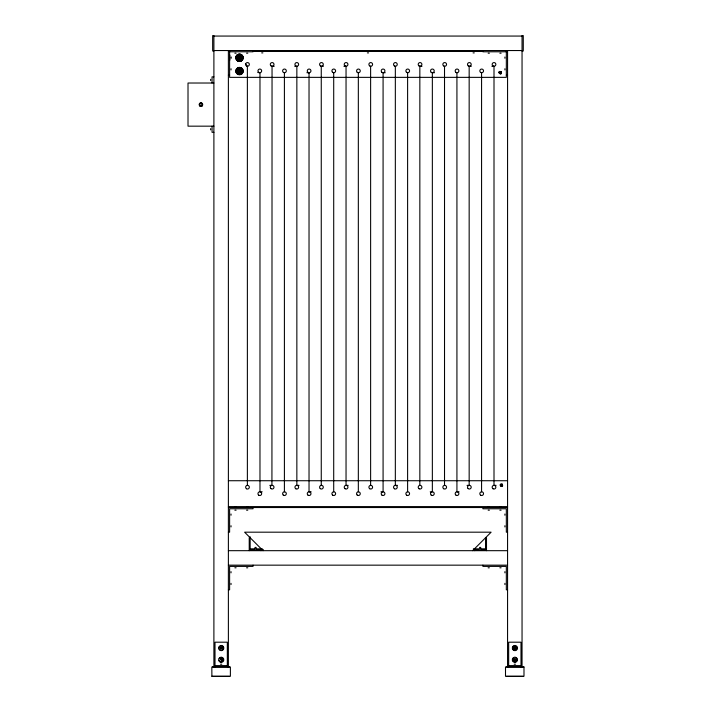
<?xml version="1.0" encoding="UTF-8"?>
<svg xmlns="http://www.w3.org/2000/svg" width="712" height="712" viewBox="0 0 712 712"><rect width="100%" height="100%" fill="white"/><g stroke="black" fill="none" stroke-linecap="round" stroke-linejoin="round"><path stroke-width="1.07" d="M500.127 72.882C501.586 72.446 497.982 73.541 500.634 71.921A0.926 0.926 0 0 1 501.097 72.722C499.61 75.89 497.679 70.132 501.034 71.547C503.153 76.994 495.214 71.227 501.034 71.547M500.883 484.632C501.052 488.049 502.476 483.759 501.079 485.424C503.411 485.406 498.738 485.904 501.862 484.552A0.926 0.926 0 0 1 502.325 485.353C500.839 488.521 498.916 482.763 502.272 484.178C504.381 489.625 496.442 483.857 502.272 484.178M501.079 72.722C495.614 70.248 503.117 76.504 500.082 72.384C500.589 74.751 499.005 70.328 501.034 73.007M501.123 485.192C502.663 486.714 499.37 483.804 502.307 485.353M500.002 72.437L500.073 72.882L499.806 72.49M501.613 484.578L502.138 484.836M238.306 57.432L239.81 56.559L240.727 57.752A1.228 1.228 0 0 1 238.876 58.82L238.306 57.752M240.683 58.072L240.113 58.82L238.876 58.82A1.228 1.228 0 0 1 238.876 56.684A1.228 1.228 0 0 1 240.727 57.752M238.306 70.755L239.81 69.883L240.727 71.066M240.683 71.387A1.228 1.228 0 0 1 238.627 71.939A1.228 1.228 0 0 1 239.179 69.883A1.228 1.228 0 0 1 240.683 71.387L239.179 72.259L238.306 71.066M201.87 103.4C198.488 101.576 199.342 108.197 202.172 105.483C203.881 102.448 197.963 102.608 199.76 105.51M202.155 105.51L202.155 103.676M237.621 54.548L235.779 57.752L237.621 60.956L241.323 60.956L243.175 57.752A3.72 3.72 0 0 0 237.63 54.53A3.72 3.72 0 0 0 237.63 60.974A3.72 3.72 0 0 0 243.21 57.752M241.323 74.27L242.712 71.868M472.634 550.679L491.12 532.184L244.608 532.184L263.093 550.679M201.834 106.106L202.19 105.83A1.753 1.753 0 0 0 202.19 103.356A1.753 1.753 0 0 0 199.716 103.356A1.753 1.753 0 0 0 199.716 105.83L201.825 106.106L200.072 106.106M201.87 105.794L201.149 106.088M309.506 72.686L306.881 72.731M213.894 36.063L522.047 36.063M213.894 50.543L522.047 50.543M213.894 51.006L212.665 51.006L212.665 35.6L213.894 35.6L213.894 666.85M522.047 51.006L523.276 51.006L523.276 35.6L522.047 35.6L522.047 666.85M253.027 51.469L482.914 51.469M229.611 51.78L253.027 51.78L253.027 50.543M506.33 51.78L482.914 51.78L482.914 50.543M261.66 52.884L262.897 52.884M367.356 52.884L368.594 52.884M473.053 52.884L474.29 52.884M234.853 53.195L236.09 53.195M246.566 53.195L247.794 53.195M488.156 53.195L489.384 53.195M499.86 53.195L501.097 53.195M274.209 66.261L272.046 66.261L271.931 485.362L269.795 485.362M294.688 66.261L296.851 66.261L296.851 485.353L299.067 485.353M323.417 66.243L321.263 66.243L321.263 485.353M343.887 66.243L346.041 66.243L346.041 485.362L348.186 485.362M421.985 66.234L419.84 66.234L419.84 485.37M471.326 66.252L469.163 66.252L469.163 485.37L467.019 485.37M491.841 66.252L494.003 66.252L494.003 485.353L496.113 485.353M434.489 72.713L432.353 72.713L432.353 491.832L430.199 491.832M385.219 72.722L383.083 72.731L383.083 491.832L380.938 491.832M228.383 75.196L229.611 75.196M506.33 75.196L507.567 75.196M213.894 76.86L212.051 76.86L212.051 83.019M213.894 83.019L188.012 83.019L188.012 126.166L213.894 126.166M213.894 132.325L212.051 132.325L212.051 126.166M228.383 480.725L507.567 480.725M262.203 491.823L259.978 491.814L259.978 72.722L257.771 72.49M311.171 491.832L309.026 491.832L309.026 72.731L308.554 72.642M459.071 491.832L456.926 491.832L456.926 72.713M228.383 506.606L507.567 506.606M234.853 507.06L236.09 507.06M246.566 507.06L247.794 507.06M488.156 507.06L489.384 507.06M499.86 507.06L501.097 507.06M228.383 507.531L507.567 507.531M234.853 510.184L236.09 510.184M246.566 510.184L247.794 510.184M488.156 510.184L489.384 510.184M499.86 510.184L501.097 510.184M228.383 532.184L229.611 532.184L229.611 508.768L253.027 508.768L253.027 507.531M507.567 532.184L506.33 532.184L506.33 508.768L482.914 508.768L482.914 507.531M250.152 537.729L249.227 537.729L249.227 550.679M254.923 547.412L256.16 547.412M479.568 547.412L480.796 547.412M254.923 548.338L256.16 548.338M479.568 548.338L480.796 548.338M250.152 548.827L254.593 548.827M256.534 548.827L262.363 548.827M473.364 548.827L478.918 548.827M481.134 548.827L485.575 548.827M263.476 549.753L250.152 549.753L250.152 536.803M473.364 549.753L485.575 549.753L485.575 537.729L486.501 537.729L486.501 550.679M228.383 550.679L507.567 550.679M228.383 565.159L507.567 565.159M234.853 567.802L236.09 567.802M246.566 567.802L247.794 567.802M488.112 567.802L489.349 567.802M499.86 567.802L501.097 567.802M228.383 589.812L229.611 589.812L229.611 566.387L253.027 566.387L253.027 565.159M507.567 589.812L506.33 589.812L506.33 566.387L482.914 566.387L482.914 565.159M220.551 664.198L221.779 664.198M514.215 664.198L515.452 664.198M215.006 665.613L227.333 665.613M508.671 665.613L520.997 665.613M212.665 666.85L229.611 666.85M506.33 666.85L523.276 666.85M211.829 676.249L230.385 676.249L230.385 667.002L211.829 667.002L211.891 676.249M212.665 676.4L229.611 676.4M506.33 676.4L523.276 676.4M397.474 485.362L395.338 485.362L395.338 66.261M200.757 106.088L200.036 105.794A1.504 1.504 0 0 1 200.375 103.204A1.504 1.504 0 0 1 202.448 104.789A1.504 1.504 0 0 1 200.036 105.794M501.942 484.632L501.203 484.605M245.391 63.813L247.375 66.261L247.375 485.362M241.323 54.548L242.712 56.951M243.175 71.066L241.323 67.871L237.621 67.871L235.779 71.066L237.621 74.27A3.72 3.72 0 0 0 243.21 71.066A3.72 3.72 0 0 0 237.63 67.854A3.72 3.72 0 0 0 237.63 74.288M520.997 666.85L520.997 642.197L508.671 642.197L508.671 666.85M507.567 50.543L507.567 666.85M506.33 51.469L506.33 77.359L229.611 77.359L229.611 51.469M504.915 57.022L504.915 58.251M504.915 68.726L504.915 69.963M504.915 514.011L504.915 515.239M504.915 525.714L504.915 526.951M504.915 571.629L504.915 572.866M504.915 583.342L504.915 584.57M481.57 72.722L481.57 491.832M474.788 549.753L474.788 550.679M444.519 66.234L444.519 485.37M407.611 72.713L407.611 491.832M370.623 66.252L370.623 485.37M358.332 72.713L358.332 491.823M333.705 72.722L333.705 491.832M284.408 72.731L284.408 491.823M260.939 549.753L260.939 550.679M240.861 56.827L240.861 58.678M240.861 70.141L240.861 71.992M231.213 57.013L231.213 58.251M231.026 68.726L231.026 69.954M231.026 514.002L231.026 515.239M231.026 525.714L231.026 526.942M231.026 571.629L231.026 572.857M231.026 583.333L231.026 584.57M229.798 55.073L229.798 60.182M228.383 50.543L228.383 666.85M227.333 666.85L227.333 642.197L215.006 642.197L215.006 666.85M210.636 79.326L210.636 80.563M210.636 128.632L210.636 129.869M221.788 659.009A0.935 0.935 0 0 1 221.966 660.327M220.346 659.401A0.935 0.935 0 0 1 220.64 659.018M220.346 647.689A0.935 0.935 0 0 1 221.788 647.297A0.935 0.935 0 0 1 221.788 648.792A0.935 0.935 0 0 1 220.346 648.409M515.63 660.327A0.935 0.935 0 0 0 515.452 659.009A0.926 0.926 0 0 1 515.595 660.291M514.313 659.018A0.935 0.935 0 0 0 514.144 660.327A0.926 0.926 0 0 1 514.447 658.92M514.518 647.181A0.935 0.935 0 0 1 515.817 648A0.935 0.935 0 0 1 514.607 648.943A0.935 0.935 0 0 1 514.135 647.475M223.185 647.279A2.154 2.154 0 0 1 221.939 650.065M220.293 650.02A2.154 2.154 0 0 1 219.154 648.828M219.038 647.715A2.154 2.154 0 0 1 219.492 646.692M220.391 646.033A2.154 2.154 0 0 1 222.046 646.078M222.527 646.371A2.154 2.154 0 0 1 222.909 646.781M222.731 661.243A2.154 2.154 0 0 1 222.295 661.599M221.779 661.831A2.154 2.154 0 0 1 220.667 661.857M220.142 661.653A2.154 2.154 0 0 1 219.1 660.371M219.269 658.733A2.154 2.154 0 0 1 220.56 657.692M221.672 657.666A2.154 2.154 0 0 1 222.651 658.199M223.239 659.152A2.154 2.154 0 0 1 223.265 660.264M516.805 648.926A2.154 2.154 0 0 1 516.512 649.406M516.102 649.798A2.154 2.154 0 0 1 515.613 650.065M514.5 650.181A2.154 2.154 0 0 1 513.477 649.727M513.094 649.317A2.154 2.154 0 0 1 512.862 647.172M513.156 646.692A2.154 2.154 0 0 1 513.566 646.309M514.064 646.033A2.154 2.154 0 0 1 515.711 646.078M516.583 646.781A2.154 2.154 0 0 1 516.983 647.822M516.93 660.264A2.154 2.154 0 0 1 515.96 661.599M515.443 661.831A2.154 2.154 0 0 1 514.331 661.857M513.806 661.653A2.154 2.154 0 0 1 512.943 658.733M513.272 658.271A2.154 2.154 0 0 1 513.708 657.924M515.871 657.861A2.154 2.154 0 0 1 516.325 658.199M516.681 658.636A2.154 2.154 0 0 1 516.903 659.152M514.322 647.279A0.926 0.926 0 0 1 515.737 647.831A0.926 0.926 0 0 1 514.74 648.97A0.926 0.926 0 0 1 514.011 647.644M221.699 659.001A0.926 0.926 0 0 1 221.922 660.291M220.409 659.232A0.926 0.926 0 0 1 220.782 658.92M238.333 57.325C239.401 62.184 242.311 54.334 238.333 57.325M238.333 70.639C239.401 75.508 242.311 67.649 238.333 70.639M220.64 647.813C221.085 650.279 222.687 646.38 220.64 647.813M220.64 659.517C221.085 661.991 222.687 658.084 220.64 659.517M514.313 647.813C514.749 650.279 516.36 646.38 514.313 647.813M514.313 659.517C514.749 661.991 516.36 658.084 514.313 659.517M221.557 650.599L220.889 650.599A2.572 2.572 0 0 1 220.871 645.499L221.548 645.49A2.572 2.572 0 0 1 221.557 650.599M515.23 650.599L514.553 650.599A2.572 2.572 0 0 1 514.545 645.499L515.212 645.49A2.572 2.572 0 0 1 515.23 650.599M221.557 662.311L220.889 662.311A2.572 2.572 0 0 1 220.871 657.203L221.548 657.203A2.572 2.572 0 0 1 221.557 662.311M515.23 662.311L514.553 662.311A2.572 2.572 0 0 1 514.545 657.203L515.212 657.203A2.572 2.572 0 0 1 515.23 662.311M523.987 667.002L505.502 667.002L505.502 676.249L523.987 676.249L523.987 667.002M258.625 72.304A1.851 1.851 0 0 0 261.633 71.2A1.851 1.851 0 0 0 259.177 69.144A1.851 1.851 0 0 0 258.625 72.304M283.492 72.455A1.851 1.851 0 0 0 286.313 70.933A1.851 1.851 0 0 0 283.581 69.26A1.851 1.851 0 0 0 283.492 72.455M308.109 72.437A1.851 1.851 0 0 0 310.957 70.978A1.851 1.851 0 0 0 308.269 69.242A1.851 1.851 0 0 0 308.109 72.437M246.468 65.958A1.851 1.851 0 0 0 249.333 64.516A1.851 1.851 0 0 0 246.655 62.763A1.851 1.851 0 0 0 246.468 65.958M271.138 65.967A1.851 1.851 0 0 0 273.987 64.498A1.851 1.851 0 0 0 271.29 62.772A1.851 1.851 0 0 0 271.138 65.967M320.267 488.619A1.851 1.851 0 0 0 323.266 487.506A1.851 1.851 0 0 0 320.792 485.459A1.851 1.851 0 0 0 320.267 488.619M394.421 65.985A1.851 1.851 0 0 0 397.243 64.472A1.851 1.851 0 0 0 394.519 62.781A1.851 1.851 0 0 0 394.421 65.985M237.301 59.95A3.106 3.106 0 0 0 242.489 58.553A3.106 3.106 0 0 0 238.689 54.753A3.106 3.106 0 0 0 237.301 59.95M237.968 59.283A2.154 2.154 0 0 0 241.582 58.313A2.154 2.154 0 0 0 238.938 55.669A2.154 2.154 0 0 0 237.968 59.283M237.861 60.582A3.266 3.266 0 0 0 242.756 57.752A3.266 3.266 0 0 0 237.861 54.931A3.266 3.266 0 0 0 237.861 60.582M237.132 60.111A3.337 3.337 0 0 0 242.721 58.615A3.337 3.337 0 0 0 238.627 54.53A3.337 3.337 0 0 0 237.132 60.111M236.927 60.324A3.64 3.64 0 0 0 243.006 58.696A3.64 3.64 0 0 0 238.556 54.245A3.64 3.64 0 0 0 236.927 60.324M238.404 58.847A1.54 1.54 0 0 0 240.985 58.153A1.54 1.54 0 0 0 239.098 56.266A1.54 1.54 0 0 0 238.404 58.847M237.301 73.265A3.106 3.106 0 0 0 242.489 71.876A3.106 3.106 0 0 0 238.689 68.076A3.106 3.106 0 0 0 237.301 73.265M237.968 72.597A2.154 2.154 0 0 0 241.582 71.627A2.154 2.154 0 0 0 238.938 68.984A2.154 2.154 0 0 0 237.968 72.597M237.861 73.897A3.266 3.266 0 0 0 242.756 71.066A3.266 3.266 0 0 0 237.861 68.245A3.337 3.337 0 0 0 237.826 73.959A3.337 3.337 0 0 0 242.837 71.066A3.337 3.337 0 0 0 237.826 68.183A3.266 3.266 0 0 0 237.861 73.897M237.728 74.137A3.542 3.542 0 0 0 243.032 71.066A3.542 3.542 0 0 0 237.728 68.005A3.542 3.542 0 0 0 237.728 74.137M238.404 72.161A1.54 1.54 0 0 0 240.985 71.467A1.54 1.54 0 0 0 239.098 69.58A1.54 1.54 0 0 0 238.404 72.161M295.524 65.762A1.851 1.851 0 0 0 298.586 64.837A1.851 1.851 0 0 0 296.254 62.638A1.851 1.851 0 0 0 295.524 65.762M320.471 65.985A1.851 1.851 0 0 0 323.293 64.472A1.851 1.851 0 0 0 320.569 62.781A1.851 1.851 0 0 0 320.471 65.985M332.504 72.241A1.851 1.851 0 0 0 335.566 71.298A1.851 1.851 0 0 0 333.225 69.117A1.851 1.851 0 0 0 332.504 72.241M344.928 65.851A1.851 1.851 0 0 0 347.919 64.703A1.851 1.851 0 0 0 345.427 62.683A1.851 1.851 0 0 0 344.928 65.851M357.228 72.295A1.851 1.851 0 0 0 360.236 71.209A1.851 1.851 0 0 0 357.798 69.144A1.851 1.851 0 0 0 357.228 72.295M369.777 65.985A1.851 1.851 0 0 0 372.59 64.472A1.851 1.851 0 0 0 369.866 62.781A1.851 1.851 0 0 0 369.777 65.985M381.81 72.232A1.851 1.851 0 0 0 384.872 71.298A1.851 1.851 0 0 0 382.531 69.117A1.851 1.851 0 0 0 381.81 72.232M406.507 72.277A1.851 1.851 0 0 0 409.534 71.236A1.851 1.851 0 0 0 407.122 69.135A1.851 1.851 0 0 0 406.507 72.277M419.039 65.958A1.851 1.851 0 0 0 421.896 64.516A1.851 1.851 0 0 0 419.217 62.763A1.851 1.851 0 0 0 419.039 65.958M431.187 72.304A1.851 1.851 0 0 0 434.195 71.2A1.851 1.851 0 0 0 431.739 69.144A1.851 1.851 0 0 0 431.187 72.304M443.745 65.994A1.851 1.851 0 0 0 446.549 64.454A1.851 1.851 0 0 0 443.807 62.789A1.851 1.851 0 0 0 443.745 65.994M456.018 72.428A1.851 1.851 0 0 0 458.875 70.986A1.851 1.851 0 0 0 456.196 69.233A1.851 1.851 0 0 0 456.018 72.428M468.291 65.922A1.851 1.851 0 0 0 471.193 64.578A1.851 1.851 0 0 0 468.576 62.736A1.851 1.851 0 0 0 468.291 65.922M480.725 72.464A1.851 1.851 0 0 0 483.528 70.915A1.851 1.851 0 0 0 480.787 69.269A1.851 1.851 0 0 0 480.725 72.464M492.811 65.816A1.851 1.851 0 0 0 495.828 64.748A1.851 1.851 0 0 0 493.389 62.674A1.851 1.851 0 0 0 492.811 65.816M493.024 488.761A1.851 1.851 0 0 0 495.855 487.257A1.851 1.851 0 0 0 493.14 485.566A1.851 1.851 0 0 0 493.024 488.761M480.751 495.267A1.851 1.851 0 0 0 483.528 493.665A1.851 1.851 0 0 0 480.751 492.063A1.851 1.851 0 0 0 480.751 495.267M468.069 488.521A1.851 1.851 0 0 0 471.148 487.649A1.851 1.851 0 0 0 468.843 485.415A1.851 1.851 0 0 0 468.069 488.521M456.107 495.267A1.851 1.851 0 0 0 458.875 493.665A1.851 1.851 0 0 0 456.107 492.063A1.851 1.851 0 0 0 456.107 495.267M443.665 488.726A1.851 1.851 0 0 0 446.549 487.328A1.851 1.851 0 0 0 443.896 485.531A1.851 1.851 0 0 0 443.665 488.726M431.267 495.143A1.851 1.851 0 0 0 434.213 493.888A1.851 1.851 0 0 0 431.65 491.965A1.851 1.851 0 0 0 431.267 495.143M419.101 488.779A1.851 1.851 0 0 0 421.896 487.231A1.851 1.851 0 0 0 419.154 485.575A1.851 1.851 0 0 0 419.101 488.779M406.801 495.267A1.851 1.851 0 0 0 409.569 493.665A1.851 1.851 0 0 0 406.801 492.063A1.851 1.851 0 0 0 406.801 495.267M394.412 488.761A1.851 1.851 0 0 0 397.243 487.266A1.851 1.851 0 0 0 394.528 485.557A1.851 1.851 0 0 0 394.412 488.761M381.935 495.125A1.851 1.851 0 0 0 384.898 493.923A1.851 1.851 0 0 0 382.38 491.956A1.851 1.851 0 0 0 381.935 495.125M369.724 488.735A1.851 1.851 0 0 0 372.59 487.311A1.851 1.851 0 0 0 369.928 485.539A1.851 1.851 0 0 0 369.724 488.735M357.139 495A1.851 1.851 0 0 0 360.21 494.11A1.851 1.851 0 0 0 357.905 491.894A1.851 1.851 0 0 0 357.139 495M344.955 488.654A1.851 1.851 0 0 0 347.928 487.453A1.851 1.851 0 0 0 345.4 485.477A1.851 1.851 0 0 0 344.955 488.654M332.691 495.169A1.851 1.851 0 0 0 335.61 493.843A1.851 1.851 0 0 0 333.002 491.983A1.851 1.851 0 0 0 332.691 495.169M307.931 495.089A1.851 1.851 0 0 0 310.939 493.986A1.851 1.851 0 0 0 308.474 491.93A1.851 1.851 0 0 0 307.931 495.089M295.863 488.797A1.851 1.851 0 0 0 298.639 487.195A1.851 1.851 0 0 0 295.863 485.593A1.851 1.851 0 0 0 295.863 488.797M283.269 495.08A1.851 1.851 0 0 0 286.286 493.994A1.851 1.851 0 0 0 283.839 491.93A1.851 1.851 0 0 0 283.269 495.08M270.934 488.592A1.851 1.851 0 0 0 273.951 487.542A1.851 1.851 0 0 0 271.53 485.451A1.851 1.851 0 0 0 270.934 488.592M258.848 495.249A1.851 1.851 0 0 0 261.66 493.71A1.851 1.851 0 0 0 258.919 492.045A1.851 1.851 0 0 0 258.848 495.249M246.468 488.743A1.851 1.851 0 0 0 249.333 487.302A1.851 1.851 0 0 0 246.655 485.548A1.851 1.851 0 0 0 246.468 488.743"/></g></svg>
